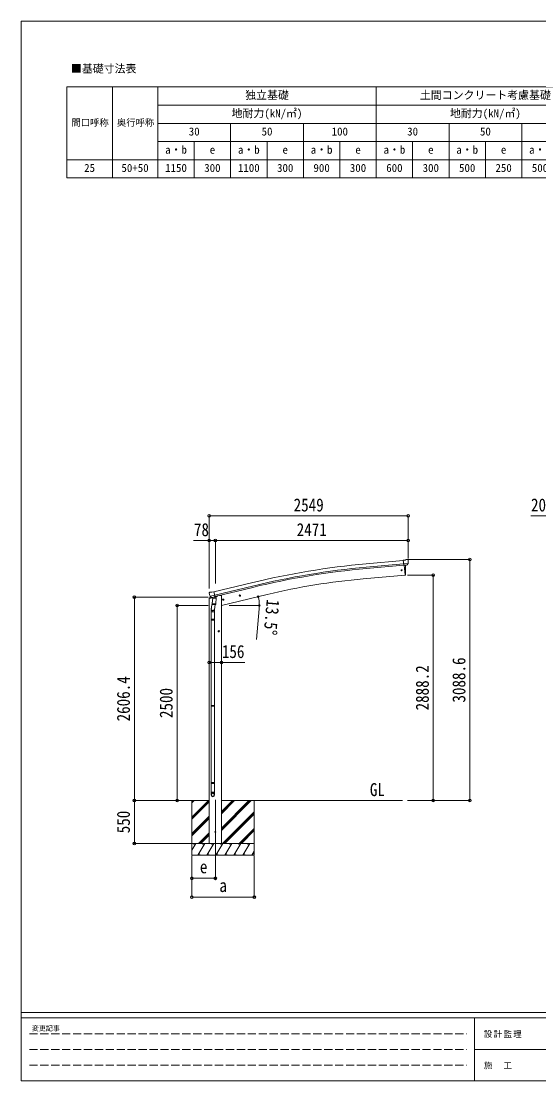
# Model space of a CAD drawing. Units: millimetres at full size, with parts at other scales. Extents: x -9783 to 9892, y -6828 to 6752.
# Drawn here: x -9783 to -3146, y -6828 to 6752 of the extents above; entities that cross this region are included whole.
import ezdxf
from ezdxf.enums import TextEntityAlignment as Align

# ---------------------------------------------------------------- set-up
doc = ezdxf.new("R2010")
doc.units = ezdxf.units.MM
doc.header["$LTSCALE"] = 35
doc.header["$PDMODE"] = 32
doc.header["$PDSIZE"] = 35
doc.linetypes.add('DASHED3', pattern=[4, 3, -1])
for name, color, linetype, lineweight in [('0-0_0', 7, 'Continuous', 9), ('0-1_本体', 4, 'Continuous', 9), ('0-2_部品', 7, 'Continuous', 9), ('0-8_PARTS2', 2, 'Continuous', 9), ('0-A_寸法', 6, 'Continuous', 9), ('1-0_FRAME', 7, 'Continuous', 18), ('F-0_240', 7, 'Continuous', 9)]:
    doc.layers.add(name, color=color, linetype=linetype, lineweight=lineweight)
doc.styles.add('ＭＳ ゴシック', font='')
doc.styles.get('ＭＳ ゴシック').set_extended_font_data('MS Gothic')

msp = doc.modelspace()

# ---------------------------------------------------------------- linework, layer by layer
at = {"layer": '0-0_0', "color": 6}
for p, q in [((-4030.98, -3236.58), (-4030.98, -147.98)), ((-4500, -348.38), (-4500, -3236.58))]:
    msp.add_line(p, q, dxfattribs=at)
at = {"layer": '0-0_0'}
for p, q in [((-7968.03, -3236.58), (-7371.69, -3236.58)), ((-7593.94, -3236.58), (-7593.94, -3936.58)), ((-7593.94, -3447.81), (-7382.71, -3236.58)), ((-7593.94, -3263.97), (-7566.56, -3236.58)), ((-7593.94, -3249.82), (-7580.7, -3236.58)), ((-7593.94, -3461.95), (-7371.69, -3239.71)), ((-7593.94, -3476.1), (-7371.69, -3253.85)), ((-7216.19, -3236.58), (-4894.1, -3236.58)), ((-7216.19, -3618.85), (-6833.93, -3236.58)), ((-7216.19, -3590.56), (-6862.21, -3236.58)), ((-7216.19, -3604.7), (-6848.07, -3236.58)), ((-7216.19, -3406.72), (-7046.06, -3236.58)), ((-7216.19, -3392.57), (-7060.2, -3236.58)), ((-7216.19, -3378.43), (-7074.34, -3236.58)), ((-6793.94, -3236.58), (-6793.94, -3936.58)), ((-7200.08, -3786.58), (-6793.94, -3380.45)), ((-7185.94, -3786.58), (-6793.94, -3394.59)), ((-7593.94, -3659.94), (-7371.69, -3437.7)), ((-7593.94, -3674.09), (-7371.69, -3451.84)), ((-7593.94, -3688.23), (-7371.69, -3465.98)), ((-7171.8, -3786.58), (-6793.94, -3408.73)), ((-7508.45, -3786.58), (-7371.69, -3649.83)), ((-7494.31, -3786.58), (-7371.69, -3663.97)), ((-6987.95, -3786.58), (-6793.94, -3592.58)), ((-6973.81, -3786.58), (-6793.94, -3606.72)), ((-6959.67, -3786.58), (-6793.94, -3620.86)), ((-6793.94, -3786.58), (-7593.94, -3786.58)), ((-7593.94, -3870.42), (-7545.54, -3786.58)), ((-7560.54, -3812.57), (-7575.54, -3786.58)), ((-7516.68, -3936.58), (-7430.07, -3786.58)), ((-7480.17, -3786.58), (-7371.69, -3678.11)), ((-7445.07, -3812.57), (-7460.08, -3786.58)), ((-7401.21, -3936.58), (-7314.6, -3786.58)), ((-7329.6, -3812.57), (-7344.6, -3786.58)), ((-7285.74, -3936.58), (-7199.13, -3786.58)), ((-7214.13, -3812.57), (-7229.13, -3786.58)), ((-7170.27, -3936.58), (-7083.66, -3786.58)), ((-7098.66, -3812.57), (-7113.66, -3786.58)), ((-7054.8, -3936.58), (-6968.19, -3786.58)), ((-6998.19, -3786.58), (-6983.19, -3812.57)), ((-6939.32, -3936.58), (-6852.72, -3786.58)), ((-6867.72, -3812.57), (-6882.72, -3786.58)), ((-7593.94, -3936.58), (-6793.94, -3936.58)), ((-7501.68, -3910.61), (-7486.68, -3936.58)), ((-7386.21, -3910.6), (-7371.21, -3936.58)), ((-7270.74, -3910.6), (-7255.74, -3936.58)), ((-7155.27, -3910.6), (-7140.27, -3936.58)), ((-7039.8, -3910.61), (-7024.8, -3936.58)), ((-6924.33, -3910.6), (-6909.33, -3936.58)), ((-6823.85, -3936.58), (-6793.94, -3884.77)), ((-6808.86, -3910.6), (-6793.86, -3936.58))]:
    msp.add_line(p, q, dxfattribs=at)
at = {"layer": '0-1_本体'}
for p, q in [((-4884.32, -158.78), (-5361.63, -202.06)), ((-4880.55, -201.78), (-5357.74, -245.04)), ((-4879.09, -218.56), (-5356.22, -261.81)), ((-4871.87, -220.77), (-4860.7, -348.37)), ((-5398.65, -395.44), (-4860.7, -348.37)), ((-7311.17, -562.99), (-6828.29, -445.51)), ((-7301.09, -604.96), (-6818.09, -487.45)), ((-7297.16, -621.33), (-6814.11, -503.81)), ((-7371.19, -646.29), (-7371.19, -3786.58)), ((-7215.69, -736.58), (-6630.02, -595.98)), ((-7215.69, -606.58), (-7215.69, -3786.58))]:
    msp.add_line(p, q, dxfattribs=at)
at = {"layer": '0-1_本体', "color": 6}
msp.add_line((-7215.69, -1466.77), (-7371.69, -1466.77), dxfattribs=at)
at = {"layer": '0-1_本体'}
msp.add_lwpolyline([(-7215.69, -606.58), (-7235.69, -606.58), (-7269.2, -614.63)], dxfattribs=at)
for centre, radius, start, end in [((-4456.93, -10191.98), 10030.81, 95.17465, 103.67464), ((-4456.93, -10191.98), 9987.65, 95.17465, 103.67464), ((-4456.93, -10191.98), 9970.81, 95.17465, 103.67464), ((-4665.03, -8780.75), 8417.35, 95.00001, 103.5)]:
    msp.add_arc(centre, radius, start, end, dxfattribs=at)
at = {"layer": '0-2_部品'}
for p, q in [((-4857.93, -154.33), (-4884.5, -156.66)), ((-4878.84, -221.32), (-4884.5, -156.66)), ((-4821.64, -196.62), (-4880.55, -201.78)), ((-4868.88, -220.45), (-4878.84, -221.32)), ((-4871.87, -220.71), (-4860.71, -348.31)), ((-4857.93, -154.33), (-4846.22, -147.57)), ((-4831.31, -145.98), (-4844.98, -147.18)), ((-4835.28, -217.51), (-4842.98, -218.18)), ((-4832.89, -216.11), (-4821.95, -197.17)), ((-4822.18, -151.73), (-4827.66, -147.13)), ((-4821.11, -153.77), (-4821, -155.12)), ((-4860.71, -348.31), (-4858.65, -348.06)), ((-7374.25, -646.91), (-7331.55, -636.65)), ((-7374.25, -640.01), (-7374.25, -646.91)), ((-7373.13, -578.57), (-7372.85, -579.72)), ((-7368.91, -570), (-7372.77, -576.29)), ((-7345.75, -630.81), (-7371.95, -637.1)), ((-7365.81, -567.75), (-7352.63, -564.58)), ((-7359.07, -618.88), (-7301.57, -605.07)), ((-7342.22, -633.79), (-7358.6, -619.3)), ((-7338.07, -567.26), (-7351.33, -564.56)), ((-7339.51, -634.36), (-7331.99, -632.55)), ((-7338.68, -634.25), (-7337.15, -633.88)), ((-7338.07, -567.26), (-7312.14, -561.03)), ((-7337.15, -633.88), (-7300.44, -625.07)), ((-7335.31, -634.11), (-7335.36, -634.85)), ((-7334.6, -635.89), (-7308.79, -642.33)), ((-7327.69, -641.24), (-7332.36, -708.08)), ((-7282, -644.43), (-7327.69, -641.24)), ((-7325.91, -638.06), (-7326.14, -641.35)), ((-7306.39, -626.9), (-7307.42, -641.5)), ((-7300.44, -625.07), (-7298.91, -624.7)), ((-7297.36, -622.6), (-7296.42, -622.67)), ((-7296.42, -622.67), (-7283.1, -637.98)), ((-7292.42, -627.26), (-7273.53, -622.72)), ((-7286.67, -711.27), (-7282, -644.43)), ((-7283.1, -637.98), (-7283.54, -644.33)), ((-7269.7, -614.55), (-7269.7, -617.86)), ((-7201.38, -664.13), (-7181.93, -659.46)), ((-7196.82, -656.35), (-7198.96, -663.54)), ((-7189.53, -654.59), (-7196.82, -656.35)), ((-7189.32, -671.51), (-7193.99, -652.07)), ((-7184.36, -660.04), (-7189.53, -654.59)), ((-7186.49, -667.23), (-7184.36, -660.04)), ((-6987.46, -612.77), (-6968.01, -608.1)), ((-6982.9, -604.99), (-6985.03, -612.18)), ((-6975.6, -603.24), (-6982.9, -604.99)), ((-6975.4, -620.16), (-6980.07, -600.71)), ((-6970.44, -608.68), (-6975.6, -603.24)), ((-6972.57, -615.88), (-6970.44, -608.68)), ((-7348.69, -816.64), (-7348.69, -782.29)), ((-7330.63, -683.31), (-7346.54, -779.48)), ((-7333.22, -720.54), (-7332.35, -708.08)), ((-7332.82, -721.9), (-7332.83, -721.9)), ((-7286.67, -711.27), (-7332.36, -708.08)), ((-7331.38, -722.68), (-7289.68, -725.6)), ((-7295.11, -725.22), (-7305.84, -788.8)), ((-7302.69, -781.99), (-7302.69, -816.64)), ((-7286.69, -711.27), (-7287.57, -723.97)), ((-7302.69, -816.64), (-7348.69, -816.64)), ((-7348.69, -912.64), (-7347.69, -910.64)), ((-7302.69, -912.64), (-7348.69, -912.64)), ((-7302.69, -920.64), (-7348.69, -920.64)), ((-7303.69, -910.64), (-7347.69, -910.64)), ((-7303.69, -922.64), (-7347.69, -922.64)), ((-7346.69, -816.64), (-7346.69, -910.64)), ((-7346.69, -922.64), (-7346.69, -2016.83)), ((-7304.69, -816.64), (-7304.69, -910.64)), ((-7304.69, -922.64), (-7304.69, -2016.83)), ((-7302.69, -912.64), (-7303.69, -910.64)), ((-7302.69, -920.64), (-7303.69, -922.64)), ((-7302.69, -912.64), (-7302.69, -920.64)), ((-7240.19, -1066.7), (-7260.19, -1066.7)), ((-7250.19, -1059.2), (-7256.69, -1062.95)), ((-7256.69, -1062.95), (-7256.69, -1070.46)), ((-7256.69, -1070.46), (-7250.19, -1074.21)), ((-7250.19, -1076.7), (-7250.19, -1056.7)), ((-7243.69, -1062.95), (-7250.19, -1059.2)), ((-7348.69, -2018.83), (-7347.69, -2016.83)), ((-7302.69, -2018.83), (-7348.69, -2018.83)), ((-7302.69, -2026.83), (-7348.69, -2026.83)), ((-7303.69, -2016.83), (-7347.69, -2016.83)), ((-7303.69, -2028.83), (-7347.69, -2028.83)), ((-7346.69, -2028.83), (-7346.69, -3007.02)), ((-7304.69, -2028.83), (-7304.69, -3007.02)), ((-7302.69, -2018.83), (-7303.69, -2016.83)), ((-7302.69, -2026.83), (-7303.69, -2028.83)), ((-7302.69, -2018.83), (-7302.69, -2026.83)), ((-7348.69, -3009.02), (-7347.69, -3007.02)), ((-7302.69, -3009.02), (-7348.69, -3009.02)), ((-7302.69, -3017.02), (-7348.69, -3017.02)), ((-7303.69, -3007.02), (-7347.69, -3007.02)), ((-7303.69, -3019.02), (-7347.69, -3019.02)), ((-7346.69, -3019.02), (-7346.69, -3129.02)), ((-7304.69, -3019.02), (-7304.69, -3129.02)), ((-7302.69, -3009.02), (-7303.69, -3007.02)), ((-7302.69, -3017.02), (-7303.69, -3019.02)), ((-7302.69, -3009.02), (-7302.69, -3017.02)), ((-7348.69, -3163.16), (-7348.69, -3129.02)), ((-7302.69, -3129.02), (-7348.69, -3129.02)), ((-7302.69, -3163.16), (-7302.69, -3129.02))]:
    msp.add_line(p, q, dxfattribs=at)
for points in [[(-4868.88, -220.45), (-4868.61, -220.52), (-4843.24, -218.3), (-4842.98, -218.18)], [(-4821.56, -195.99), (-4821.85, -196.98), (-4821.95, -197.17)], [(-7359.34, -618.3), (-7358.76, -619.15), (-7358.6, -619.3)], [(-7306.71, -626.48), (-7306.95, -626.63), (-7331.71, -632.58), (-7331.99, -632.55)], [(-7306.71, -626.48), (-7296.99, -624.15), (-7312.14, -561.03)], [(-7198.96, -663.54), (-7193.79, -668.99), (-7186.49, -667.23)], [(-6985.03, -612.18), (-6979.87, -617.63), (-6972.57, -615.88)], [(-7348.69, -912.64), (-7348.69, -920.64), (-7347.69, -922.64)], [(-7250.19, -1074.21), (-7243.69, -1070.46), (-7243.69, -1062.95)], [(-7348.69, -2018.83), (-7348.69, -2026.83), (-7347.69, -2028.83)], [(-7348.69, -3009.02), (-7348.69, -3017.02), (-7347.69, -3019.02)]]:
    msp.add_lwpolyline(points, dxfattribs=at)
for centre, radius in [((-4906.39, -285.05), 6.5), ((-7191.66, -661.79), 8.5), ((-7191.66, -661.79), 7.7), ((-7191.66, -661.79), 6.5), ((-6977.74, -610.43), 8.5), ((-6977.74, -610.43), 7.7), ((-6977.74, -610.43), 6.5), ((-7250.19, -1066.7), 8.5), ((-7250.19, -1066.7), 7.7), ((-7250.19, -1066.7), 6.5)]:
    msp.add_circle(centre, radius, dxfattribs=at)
at = {"layer": '0-2_部品', "color": 4}
msp.add_circle((-7293.69, -3636.58), 4.5, dxfattribs=at)
at = {"layer": '0-2_部品'}
for centre, radius, start, end in [((-5754.47, -292.5), 900, 356.63919, 4.64986), ((-4844.72, -150.17), 3, 95, 120), ((-4830.88, -150.96), 5, 50.00648, 94.99352), ((-5022.62, -172.76), 202.4, 353.4085, 5), ((-4859.02, -345.08), 3, 277, 356.63919), ((-7371.25, -640.01), 3, 103.5, 180), ((-7176.05, -532.47), 202.4, 193.5, 205.09125), ((-7364.65, -572.61), 5, 103.5, 148.5), ((-7351.93, -567.5), 3, 78.5, 103.5), ((-7338.79, -633.76), 0.5, 248.23754, 283.5), ((-7335.81, -634.08), 0.5, 356, 103.5), ((-7334.36, -634.92), 1, 176, 256), ((-7308.44, -641.36), 1.03, 250.03897, 351.96569), ((-7305.8, -626.98), 0.604, 100.59842, 172.20595), ((-7299.03, -624.22), 0.5, 283.5, 318.76246), ((-7274.7, -617.86), 5, 283.5, 0), ((-7318.69, -782.29), 30, 177.45142, 180), ((-7331.28, -720.71), 1.95, 175.04017, 217.47766), ((-7331.24, -720.68), 2, 217.40962, 266), ((-7289.54, -723.6), 2, 266, 349.46843)]:
    msp.add_arc(centre, radius, start, end, dxfattribs=at)
for centre, major_axis, ratio, start_param, end_param in [((-4835.54, -214.51), (1.62, -2.54), 0.997631, 5.80419048, 5.89294842), ((-4835.61, -214.4), (-3.5, 2.17), 0.650902, 2.11455212, 2.18736272), ((-4835.49, -214.6), (1.62, -2.54), 0.997631, 5.96575902, 6.76218013), ((-4816.79, -149.73), (-15.35, 3.44), 0.101033, 5.97514262, 5.97537366), ((-4824.11, -154.03), (2.71, -1.31), 0.997474, 0.53665673, 1.32256522), ((-7370.21, -577.86), (-1.57, -2.57), 0.99628, 4.71238898, 5.49965061), ((-7340.23, -631.53), (-0.73, -2.92), 0.997631, 5.80419048, 6.60061159), ((-7340.18, -631.31), (2.63, 3.16), 0.650902, 4.09582259, 4.16863319), ((-7340.21, -631.43), (-0.73, -2.92), 0.997631, 0.39023689, 0.47899483), ((-7325.69, -781.99), (23, 0), 0.996195, 2.55602575, 6.56630284), ((-7325.69, -781.99), (21, 0), 0.996195, 2.93491471, 5.95123941), ((-7325.69, -3161.42), (-23, 0), 0.996195, 3.14159265, 6.28318531), ((-7325.69, -3163.16), (-23, 0), 0.996195, 3.14159265, 6.28318531), ((-7325.69, -3163.16), (0, -23.43), 0.981806, 4.71238898, 7.85398163)]:
    msp.add_ellipse(centre, major_axis=major_axis, ratio=ratio, start_param=start_param, end_param=end_param, dxfattribs=at)
msp.add_ellipse((-7325.69, -3163.16), major_axis=(21, 0), ratio=0.996195, dxfattribs=at)
at = {"layer": '0-8_PARTS2'}
msp.add_line((-7293.69, -3227.38), (-7293.69, -3986.58), dxfattribs=at)
at = {"layer": '0-A_寸法'}
for p, q in [((-7371.69, 411.77), (-4822.69, 411.77)), ((-4822.69, 411.77), (-4822.69, 95.16)), ((-3050.14, 411.77), (-3250.14, 411.77)), ((-7371.69, 95.16), (-7371.69, -517.07)), ((-7371.69, 95.16), (-7293.69, 95.16)), ((-7293.69, 95.16), (-7293.69, -452.7)), ((-7293.69, 95.16), (-4822.69, 95.16)), ((-4822.69, 95.16), (-4822.69, -133.85)), ((-4030.98, -147.98), (-4828.82, -147.98)), ((-4500, -348.38), (-4828.82, -348.38)), ((-8332.27, -630.18), (-7387.18, -630.18)), ((-8332.27, -3236.58), (-8332.27, -630.18)), ((-7784.3, -736.58), (-7387.18, -736.58)), ((-7784.3, -3236.58), (-7784.3, -736.58)), ((-7115.19, -736.58), (-6728.34, -736.58)), ((-6731.19, -779.04), (-6765.55, -1171.54)), ((-7215.69, -1466.77), (-6915.69, -1466.77)), ((-8332.27, -3236.58), (-7604.15, -3236.58)), ((-8332.27, -3786.58), (-8332.27, -3236.58)), ((-4500, -3236.58), (-4828.82, -3236.58)), ((-4030.98, -3236.58), (-4500, -3236.58)), ((-8332.27, -3786.58), (-7604.15, -3786.58)), ((-7593.94, -4472.95), (-7593.94, -3944)), ((-7593.94, -4232.97), (-7593.94, -3944)), ((-7293.69, -4232.97), (-7293.69, -3944)), ((-6793.94, -4472.95), (-6793.94, -3944)), ((-7293.69, -4232.97), (-7593.94, -4232.97)), ((-7593.94, -4472.95), (-6793.94, -4472.95))]:
    msp.add_line(p, q, dxfattribs=at)
msp.add_lwpolyline([(-7371.69, 411.77), (-7371.69, 95.16), (-7571.69, 95.16)], dxfattribs=at)
for centre in [(-6742.79, -622.93), (-6729.34, -736.58)]:
    msp.add_circle(centre, 10.62, dxfattribs=at)
for start, end in [(0, 13.5), (354.99678, 0)]:
    msp.add_arc((-7216.19, -736.58), 486.86, start, end, dxfattribs=at)
for p in [(-7371.69, 411.77), (-4822.69, 411.77), (-7371.69, 95.16), (-7293.69, 95.16), (-4822.69, 95.16), (-4030.98, -147.98), (-4500, -348.38), (-8332.27, -630.18), (-7784.3, -736.58), (-7371.69, -1466.77), (-7215.69, -1466.77), (-8332.27, -3236.58), (-7784.3, -3236.58), (-4500, -3236.58), (-4030.98, -3236.58), (-8332.27, -3786.58), (-7593.94, -4232.97), (-7293.69, -4232.97), (-7593.94, -4472.95), (-6793.94, -4472.95)]:
    msp.add_point(p, dxfattribs=at)
at = {"layer": '1-0_FRAME'}
for p, q in [((-9197.51, 5909.14), (-2430.84, 5909.14)), ((-9197.51, 5909.14), (-9197.51, 4742.48)), ((-8614.17, 5909.14), (-8614.17, 4742.48)), ((-5230.84, 5909.14), (-5230.84, 4742.48)), ((-8030.84, 5675.81), (-2430.84, 5675.81)), ((-8030.84, 5442.48), (-2430.84, 5442.48)), ((-4297.51, 5442.48), (-4297.51, 4742.48)), ((-8030.84, 5209.14), (-2430.84, 5209.14)), ((-3830.84, 5209.14), (-3830.84, 4742.48))]:
    msp.add_line(p, q, dxfattribs=at)
for points in [[(-8030.84, 5909.14), (-8030.84, 5675.81), (-8030.84, 4975.81), (-8030.84, 4742.48)], [(-7097.51, 5442.48), (-7097.51, 5209.14), (-7097.51, 4742.48)], [(-6164.17, 5442.48), (-6164.17, 5209.14), (-6164.17, 4742.48)], [(-3364.17, 5442.48), (-3364.17, 4975.81), (-3364.17, 4742.48)], [(-7564.17, 5209.14), (-7564.17, 4975.81), (-7564.17, 4742.48)], [(-6630.84, 5209.14), (-6630.84, 4975.81), (-6630.84, 4742.48)], [(-5697.51, 5209.14), (-5697.51, 4975.81), (-5697.51, 4742.48)], [(-4764.17, 5209.14), (-4764.17, 4975.81), (-4764.17, 4742.48)], [(-9197.51, 4975.81), (-8030.84, 4975.81), (-2430.84, 4975.81)], [(-9197.51, 4742.48), (-8614.17, 4742.48), (-5230.84, 4742.48), (-3364.17, 4742.48), (-2430.84, 4742.48)]]:
    msp.add_lwpolyline(points, dxfattribs=at)
at = {"layer": 'F-0_240', "color": 5}
for p, q in [((-9783.03, 6751.9), (-9783.03, -6828.1)), ((-9783.03, 6751.9), (9396.97, 6751.9)), ((-9783.03, -5953.1), (9396.97, -5953.1)), ((-9783.03, -6023.1), (6285.75, -6023.1)), ((-3969.25, -6023.1), (-3969.25, -6828.1)), ((-3969.25, -6425.6), (3205.75, -6425.6)), ((-9783.03, -6828.1), (9396.97, -6828.1))]:
    msp.add_line(p, q, dxfattribs=at)
at = {"layer": 'F-0_240', "color": 4, "linetype": 'DASHED3'}
for p, q in [((-9678.03, -6224.35), (-4074.25, -6224.35)), ((-9678.03, -6425.6), (-4074.25, -6425.6)), ((-9678.03, -6626.85), (-4074.25, -6626.85))]:
    msp.add_line(p, q, dxfattribs=at)

# ---------------------------------------------------------------- texts
at = {"layer": '0-0_0', "style": 'ＭＳ ゴシック', "width": 0.85}
msp.add_text('GL', height=166.8, dxfattribs=at).set_placement((-5312.74, -3229.65), align=Align.BOTTOM_LEFT)
at = {"layer": '0-A_寸法', "color": 7, "style": 'ＭＳ ゴシック', "width": 0.85}
for s, p in [('2549', (-6289.69, 418.77)), ('20', (-3246.39, 418.77)), ('78', (-7567.94, 102.16)), ('2471', (-6250.69, 102.16)), ('156', (-7210.07, -1459.77)), ('e', (-7492.07, -4218.47)), ('a', (-7242.07, -4458.45))]:
    msp.add_text(s, height=166.8, dxfattribs=at).set_placement(p, align=Align.BOTTOM_LEFT)
for s, rotation, p in [('13.5°', 264.997, (-6683.91, -648.92)), ('3088.6', 90, (-4037.98, -1981.03)), ('2888.2', 90, (-4507, -2081.23)), ('2606.4', 90, (-8339.27, -2222.13)), ('2500', 90, (-7791.3, -2179.08)), ('550', 90, (-8339.27, -3655.96))]:
    msp.add_text(s, height=166.8, rotation=rotation, dxfattribs=at).set_placement(p, align=Align.BOTTOM_LEFT)
at = {"layer": '1-0_FRAME', "style": 'ＭＳ ゴシック'}
for s, height, p in [('■基礎寸法表', 102.6, (-9144.66, 6062.49)), ('独立基礎', 102.6, (-6910.84, 5722.48)), ('土間コンクリート考慮基礎', 102.6, (-4670.84, 5722.48)), ('地耐力(kN/㎡)', 102.6, (-7085.84, 5489.14)), ('地耐力(kN/㎡)', 102.6, (-4285.84, 5489.14)), ('間口呼称', 85.53, (-9139.17, 5384.14)), ('奥行呼称', 85.53, (-8555.84, 5384.14)), ('30', 102.6, (-7634.17, 5255.81)), ('50', 102.6, (-6700.84, 5255.81)), ('100', 102.6, (-5802.51, 5255.81)), ('30', 102.6, (-4834.17, 5255.81)), ('50', 102.6, (-3900.84, 5255.81)), ('a・b', 102.6, (-7937.51, 5022.48)), ('a・b', 102.6, (-7004.17, 5022.48)), ('a・b', 102.6, (-6070.84, 5022.48)), ('a・b', 102.6, (-5137.51, 5022.48)), ('a・b', 102.6, (-4204.17, 5022.48)), ('a・b', 102.6, (-3270.84, 5022.48)), ('e', 102.6, (-7365.84, 5022.48)), ('e', 102.6, (-6432.51, 5022.48)), ('e', 102.6, (-5499.17, 5022.48)), ('e', 102.6, (-4565.84, 5022.48)), ('e', 102.6, (-3632.51, 5022.48)), ('25', 102.6, (-8975.84, 4789.14)), ('50+50', 102.6, (-8497.51, 4789.14)), ('1150', 102.6, (-7937.51, 4789.14)), ('300', 102.6, (-7435.84, 4789.14)), ('1100', 102.6, (-7004.17, 4789.14)), ('300', 102.6, (-6502.51, 4789.14)), ('900', 102.6, (-6035.84, 4789.14)), ('300', 102.6, (-5569.17, 4789.14)), ('600', 102.6, (-5102.51, 4789.14)), ('300', 102.6, (-4635.84, 4789.14)), ('500', 102.6, (-4169.17, 4789.14)), ('250', 102.6, (-3702.51, 4789.14)), ('500', 102.6, (-3235.84, 4789.14))]:
    msp.add_text(s, height=height, dxfattribs=at).set_placement(p, align=Align.BOTTOM_LEFT)
at = {"layer": 'F-0_240', "style": 'ＭＳ ゴシック'}
msp.add_text('変更記事', height=64.15, dxfattribs=at).set_placement((-9646.27, -6206.85), align=Align.BOTTOM_LEFT)
at = {"layer": 'F-0_240', "char_height": 76.98, "attachment_point": 7, "style": 'ＭＳ ゴシック'}
for s, insert in [('\\T1.17;設計監理', (-3851.04, -6276.85)), ('\\T1.17;施\u3000工', (-3851.04, -6679.35))]:
    msp.add_mtext(s, dxfattribs=dict(at, insert=insert))

doc.saveas('drawing.dxf')
